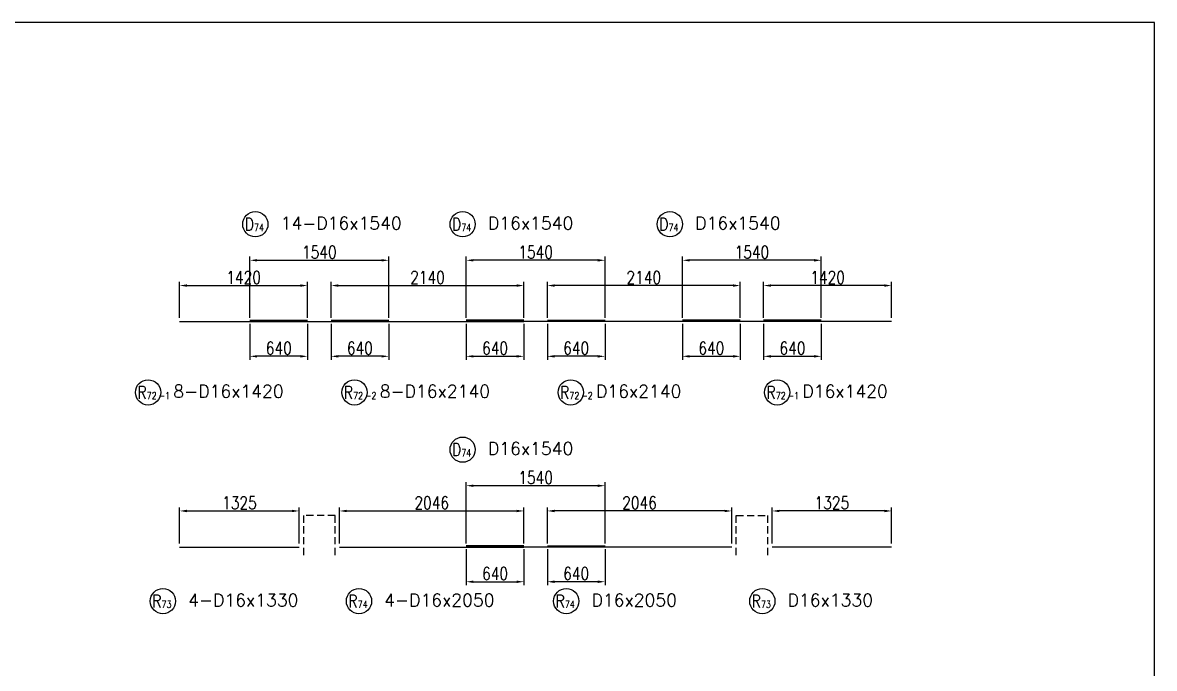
# Model space of a CAD drawing. Header units: millimetres. Extents: x -41433 to 131500, y -94900 to 39745.
# Drawn here: x 112558 to 125116, y 23547 to 30708 of the extents above; entities that cross this region are included whole.
import ezdxf
from ezdxf.enums import TextEntityAlignment as Align

# ---------------------------------------------------------------- set-up
doc = ezdxf.new("R2010")
doc.units = ezdxf.units.MM
doc.header["$LTSCALE"] = 160
doc.header["$MEASUREMENT"] = 0
doc.linetypes.add('DASHED', pattern=[0.75, 0.5, -0.25])
doc.layers.get('DEFPOINTS').update_dxf_attribs({"color": 53, "linetype": 'CONTINUOUS'})
for name, color, linetype in [('DIM', 6, 'CONTINUOUS'), ('DIM-L', 6, 'CONTINUOUS'), ('GAIKEI-KEIKAKU', 4, 'CONTINUOUS'), ('TEKKIN-L', 2, 'CONTINUOUS'), ('TEKKIN-R', 3, 'CONTINUOUS'), ('TEXT', 4, 'CONTINUOUS'), ('TEXT-文字', 4, 'CONTINUOUS')]:
    doc.layers.add(name, color=color, linetype=linetype)
doc.styles.add('DIM-TEXT', font='ROMANS', dxfattribs={"width": 0.8, "bigfont": 'EXTFONT'})
doc.styles.add('MSゴシック', font='')
doc.styles.add('romans', font='romans.shx', dxfattribs={"bigfont": 'extfont.shx'})
doc.styles.get('MSゴシック').set_extended_font_data('MS Gothic')
doc.dimstyles.new('DIM40', dxfattribs={"dimscale": 40, "dimtxt": 3.5, "dimasz": 2, "dimexe": 1, "dimexo": 1, "dimgap": 0.5, "dimtad": 1, "dimdec": 0, "dimzin": 9, "dimdsep": 46, "dimtxsty": 'DIM-TEXT', "dimcen": 0, "dimclrt": 4, "dimaunit": 1, "dimadec": 4, "dimazin": 0, "dimtfac": 1, "dimtdec": 0, "dimtix": 1, "dimtmove": 2, "dimatfit": 0, "dimfxl": 1, "dimlwd": -1, "dimlwe": -1, "dimarcsym": 0})

# ---------------------------------------------------------------- blocks, each defined once
blk = doc.blocks.new('*D283')
at = {"layer": 'DEFPOINTS', "color": 0, "ltscale": 0.8, "transparency": 16777216}
for p in [(118380, 27408), (119020, 27408), (118380, 27008)]:
    blk.add_point(p, dxfattribs=at)
at = {"layer": 'DIM', "color": 0, "ltscale": 0.8, "transparency": 16777216}
for p, q in [((118380, 27368), (118380, 26968)), ((119020, 27368), (119020, 26968)), ((118940, 27008), (118460, 27008))]:
    blk.add_line(p, q, dxfattribs=at)
for points in [[(118460, 27021), (118460, 26994), (118380, 27008)], [(118940, 27021), (118940, 26994), (119020, 27008)]]:
    blk.add_solid(points, dxfattribs=at)
at = {"layer": 'DIM', "color": 4, "ltscale": 0.8, "transparency": 16777216, "insert": (118700, 27098), "char_height": 140, "attachment_point": 5, "style": 'DIM-TEXT'}
blk.add_mtext('640', dxfattribs=at)
blk = doc.blocks.new('*D284')
at = {"layer": 'DEFPOINTS', "color": 0, "ltscale": 0.8, "transparency": 16777216}
for p in [(119880, 27408), (120520, 27408), (120520, 27008)]:
    blk.add_point(p, dxfattribs=at)
at = {"layer": 'DIM', "color": 0, "ltscale": 0.8, "transparency": 16777216}
for p, q in [((119880, 27368), (119880, 26968)), ((120520, 27368), (120520, 26968)), ((119960, 27008), (120440, 27008))]:
    blk.add_line(p, q, dxfattribs=at)
for points in [[(119960, 27021), (119960, 26994), (119880, 27008)], [(120440, 27021), (120440, 26994), (120520, 27008)]]:
    blk.add_solid(points, dxfattribs=at)
at = {"layer": 'DIM', "color": 4, "ltscale": 0.8, "transparency": 16777216, "insert": (120200, 27098), "char_height": 140, "attachment_point": 5, "style": 'DIM-TEXT'}
blk.add_mtext('640', dxfattribs=at)
blk = doc.blocks.new('*D285')
at = {"layer": 'DEFPOINTS', "color": 0, "ltscale": 0.8, "transparency": 16777216}
for p in [(120780, 27408), (121420, 27408), (121420, 27008)]:
    blk.add_point(p, dxfattribs=at)
at = {"layer": 'DIM', "color": 0, "ltscale": 0.8, "transparency": 16777216}
for p, q in [((120780, 27368), (120780, 26968)), ((121420, 27368), (121420, 26968)), ((120860, 27008), (121340, 27008))]:
    blk.add_line(p, q, dxfattribs=at)
for points in [[(120860, 27021), (120860, 26994), (120780, 27008)], [(121340, 27021), (121340, 26994), (121420, 27008)]]:
    blk.add_solid(points, dxfattribs=at)
at = {"layer": 'DIM', "color": 4, "ltscale": 0.8, "transparency": 16777216, "insert": (121100, 27098), "char_height": 140, "attachment_point": 5, "style": 'DIM-TEXT'}
blk.add_mtext('640', dxfattribs=at)
blk = doc.blocks.new('*D286')
at = {"layer": 'DEFPOINTS', "color": 0, "ltscale": 0.8, "transparency": 16777216}
for p in [(119880, 28073), (119880, 27393), (121420, 27393)]:
    blk.add_point(p, dxfattribs=at)
at = {"layer": 'DIM', "color": 0, "ltscale": 0.8, "transparency": 16777216}
for p, q in [((119880, 27433), (119880, 28113)), ((121340, 28073), (119960, 28073)), ((121420, 27433), (121420, 28113))]:
    blk.add_line(p, q, dxfattribs=at)
for points in [[(119960, 28086), (119960, 28059), (119880, 28073)], [(121340, 28086), (121340, 28059), (121420, 28073)]]:
    blk.add_solid(points, dxfattribs=at)
at = {"layer": 'DIM', "color": 4, "ltscale": 0.8, "transparency": 16777216, "insert": (120650, 28163), "char_height": 140, "attachment_point": 5, "style": 'DIM-TEXT'}
blk.add_mtext('1540', dxfattribs=at)
blk = doc.blocks.new('*D287')
at = {"layer": 'DEFPOINTS', "color": 0, "ltscale": 0.8, "transparency": 16777216}
for p in [(118380, 27793), (118380, 27393), (120520, 27393)]:
    blk.add_point(p, dxfattribs=at)
at = {"layer": 'DIM', "color": 0, "ltscale": 0.8, "transparency": 16777216}
for p, q in [((118380, 27433), (118380, 27833)), ((120440, 27793), (118460, 27793)), ((120520, 27433), (120520, 27833))]:
    blk.add_line(p, q, dxfattribs=at)
for points in [[(118460, 27806), (118460, 27779), (118380, 27793)], [(120440, 27806), (120440, 27779), (120520, 27793)]]:
    blk.add_solid(points, dxfattribs=at)
at = {"layer": 'DIM', "color": 4, "ltscale": 0.8, "transparency": 16777216, "insert": (119450, 27883), "char_height": 140, "attachment_point": 5, "style": 'DIM-TEXT'}
blk.add_mtext('2140', dxfattribs=at)
blk = doc.blocks.new('*D288')
at = {"layer": 'DEFPOINTS', "color": 0, "ltscale": 0.8, "transparency": 16777216}
for p in [(120780, 27793), (120780, 27393), (122200, 27393)]:
    blk.add_point(p, dxfattribs=at)
at = {"layer": 'DIM', "color": 0, "ltscale": 0.8, "transparency": 16777216}
for p, q in [((120780, 27433), (120780, 27833)), ((122120, 27793), (120860, 27793)), ((122200, 27433), (122200, 27833))]:
    blk.add_line(p, q, dxfattribs=at)
for points in [[(120860, 27806), (120860, 27779), (120780, 27793)], [(122120, 27806), (122120, 27779), (122200, 27793)]]:
    blk.add_solid(points, dxfattribs=at)
at = {"layer": 'DIM', "color": 4, "ltscale": 0.8, "transparency": 16777216, "insert": (121490, 27883), "char_height": 140, "attachment_point": 5, "style": 'DIM-TEXT'}
blk.add_mtext('1420', dxfattribs=at)
blk = doc.blocks.new('*D289')
at = {"layer": 'DEFPOINTS', "color": 0, "ltscale": 0.8, "transparency": 16777216}
for p in [(117480, 27408), (118120, 27408), (118120, 27008)]:
    blk.add_point(p, dxfattribs=at)
at = {"layer": 'DIM', "color": 0, "ltscale": 0.8, "transparency": 16777216}
for p, q in [((117480, 27368), (117480, 26968)), ((118120, 27368), (118120, 26968)), ((117560, 27008), (118040, 27008))]:
    blk.add_line(p, q, dxfattribs=at)
for points in [[(117560, 27021), (117560, 26994), (117480, 27008)], [(118040, 27021), (118040, 26994), (118120, 27008)]]:
    blk.add_solid(points, dxfattribs=at)
at = {"layer": 'DIM', "color": 4, "ltscale": 0.8, "transparency": 16777216, "insert": (117800, 27098), "char_height": 140, "attachment_point": 5, "style": 'DIM-TEXT'}
blk.add_mtext('640', dxfattribs=at)
blk = doc.blocks.new('*D290')
at = {"layer": 'DEFPOINTS', "color": 0, "ltscale": 0.8, "transparency": 16777216}
for p in [(117480, 28073), (117480, 27393), (119020, 27393)]:
    blk.add_point(p, dxfattribs=at)
at = {"layer": 'DIM', "color": 0, "ltscale": 0.8, "transparency": 16777216}
for p, q in [((117480, 27433), (117480, 28113)), ((118940, 28073), (117560, 28073)), ((119020, 27433), (119020, 28113))]:
    blk.add_line(p, q, dxfattribs=at)
for points in [[(117560, 28086), (117560, 28059), (117480, 28073)], [(118940, 28086), (118940, 28059), (119020, 28073)]]:
    blk.add_solid(points, dxfattribs=at)
at = {"layer": 'DIM', "color": 4, "ltscale": 0.8, "transparency": 16777216, "insert": (118250, 28163), "char_height": 140, "attachment_point": 5, "style": 'DIM-TEXT'}
blk.add_mtext('1540', dxfattribs=at)
blk = doc.blocks.new('*D291')
at = {"layer": 'DEFPOINTS', "color": 0, "ltscale": 0.8, "transparency": 16777216}
for p in [(115980, 27408), (116620, 27408), (115980, 27008)]:
    blk.add_point(p, dxfattribs=at)
at = {"layer": 'DIM', "color": 0, "ltscale": 0.8, "transparency": 16777216}
for p, q in [((115980, 27368), (115980, 26968)), ((116620, 27368), (116620, 26968)), ((116540, 27008), (116060, 27008))]:
    blk.add_line(p, q, dxfattribs=at)
for points in [[(116060, 27021), (116060, 26994), (115980, 27008)], [(116540, 27021), (116540, 26994), (116620, 27008)]]:
    blk.add_solid(points, dxfattribs=at)
at = {"layer": 'DIM', "color": 4, "ltscale": 0.8, "transparency": 16777216, "insert": (116300, 27098), "char_height": 140, "attachment_point": 5, "style": 'DIM-TEXT'}
blk.add_mtext('640', dxfattribs=at)
blk = doc.blocks.new('*D292')
at = {"layer": 'DEFPOINTS', "color": 0, "ltscale": 0.8, "transparency": 16777216}
for p in [(115080, 27408), (115720, 27408), (115080, 27008)]:
    blk.add_point(p, dxfattribs=at)
at = {"layer": 'DIM', "color": 0, "ltscale": 0.8, "transparency": 16777216}
for p, q in [((115080, 27368), (115080, 26968)), ((115720, 27368), (115720, 26968)), ((115640, 27008), (115160, 27008))]:
    blk.add_line(p, q, dxfattribs=at)
for points in [[(115160, 27021), (115160, 26994), (115080, 27008)], [(115640, 27021), (115640, 26994), (115720, 27008)]]:
    blk.add_solid(points, dxfattribs=at)
at = {"layer": 'DIM', "color": 4, "ltscale": 0.8, "transparency": 16777216, "insert": (115400, 27098), "char_height": 140, "attachment_point": 5, "style": 'DIM-TEXT'}
blk.add_mtext('640', dxfattribs=at)
blk = doc.blocks.new('*D293')
at = {"layer": 'DEFPOINTS', "color": 0, "ltscale": 0.8, "transparency": 16777216}
for p in [(116620, 28073), (115080, 27393), (116620, 27393)]:
    blk.add_point(p, dxfattribs=at)
at = {"layer": 'DIM', "color": 0, "ltscale": 0.8, "transparency": 16777216}
for p, q in [((115080, 27433), (115080, 28113)), ((115160, 28073), (116540, 28073)), ((116620, 27433), (116620, 28113))]:
    blk.add_line(p, q, dxfattribs=at)
for points in [[(115160, 28086), (115160, 28059), (115080, 28073)], [(116540, 28086), (116540, 28059), (116620, 28073)]]:
    blk.add_solid(points, dxfattribs=at)
at = {"layer": 'DIM', "color": 4, "ltscale": 0.8, "transparency": 16777216, "insert": (115850, 28163), "char_height": 140, "attachment_point": 5, "style": 'DIM-TEXT'}
blk.add_mtext('1540', dxfattribs=at)
blk = doc.blocks.new('*D294')
at = {"layer": 'DEFPOINTS', "color": 0, "ltscale": 0.8, "transparency": 16777216}
for p in [(118120, 27793), (115980, 27393), (118120, 27393)]:
    blk.add_point(p, dxfattribs=at)
at = {"layer": 'DIM', "color": 0, "ltscale": 0.8, "transparency": 16777216}
for p, q in [((115980, 27433), (115980, 27833)), ((116060, 27793), (118040, 27793)), ((118120, 27433), (118120, 27833))]:
    blk.add_line(p, q, dxfattribs=at)
for points in [[(116060, 27806), (116060, 27779), (115980, 27793)], [(118040, 27806), (118040, 27779), (118120, 27793)]]:
    blk.add_solid(points, dxfattribs=at)
at = {"layer": 'DIM', "color": 4, "ltscale": 0.8, "transparency": 16777216, "insert": (117050, 27883), "char_height": 140, "attachment_point": 5, "style": 'DIM-TEXT'}
blk.add_mtext('2140', dxfattribs=at)
blk = doc.blocks.new('*D295')
at = {"layer": 'DEFPOINTS', "color": 0, "ltscale": 0.8, "transparency": 16777216}
for p in [(115720, 27793), (114300, 27393), (115720, 27393)]:
    blk.add_point(p, dxfattribs=at)
at = {"layer": 'DIM', "color": 0, "ltscale": 0.8, "transparency": 16777216}
for p, q in [((114300, 27433), (114300, 27833)), ((114380, 27793), (115640, 27793)), ((115720, 27433), (115720, 27833))]:
    blk.add_line(p, q, dxfattribs=at)
for points in [[(114380, 27806), (114380, 27779), (114300, 27793)], [(115640, 27806), (115640, 27779), (115720, 27793)]]:
    blk.add_solid(points, dxfattribs=at)
at = {"layer": 'DIM', "color": 4, "ltscale": 0.8, "transparency": 16777216, "insert": (115010, 27883), "char_height": 140, "attachment_point": 5, "style": 'DIM-TEXT'}
blk.add_mtext('1420', dxfattribs=at)
blk = doc.blocks.new('加工図文字列（JR）')
at = {"layer": 'TEXT-文字', "color": 6}
blk.add_circle((0, 0), 3.5, dxfattribs=at)
at = {"layer": 'DEFPOINTS', "ltscale": 100, "style": 'MSゴシック'}
for tag, p in [('加工図_圧接鉄筋', (57.81, -4.14)), ('加工図_圧接個数', (62.62, -4.14)), ('加工図_加工形状', (68.3, -4.14)), ('加工図_施工分け2', (73.3, -4.14))]:
    blk.add_attdef(tag, text='', height=4, dxfattribs=at).set_placement(p, align=Align.BOTTOM_LEFT)
at = {"layer": 'TEXT-文字', "color": 4, "style": 'romans', "width": 0.8}
for tag, height, p in [('加工図_平均長', 3.5, (33.63, 3.03)), ('加工図_副記号', 2, (0.5, 0)), ('加工図_文字列', 3.5, (7, -2.5))]:
    blk.add_attdef(tag, text='', height=height, dxfattribs=at).set_placement(p, align=Align.BOTTOM_LEFT)
at = {"layer": 'TEXT-文字', "color": 4, "ltscale": 100, "style": 'romans', "width": 0.8}
blk.add_attdef('加工図_施工分け', text='', height=3.5, dxfattribs=at).set_placement((-5.5, 0), align=Align.MIDDLE_RIGHT)
at = {"layer": 'TEXT-文字', "color": 4, "style": 'romans', "width": 0.8}
blk.add_attdef('加工図_主記号', text='', height=3.5, dxfattribs=at).set_placement((-1.7, 0), align=Align.MIDDLE_CENTER)
for tag, p in [('加工図_番号', (1, -2.5)), ('加工図_枝番', (4.5, -2.5))]:
    blk.add_attdef(tag, text='', height=2, dxfattribs=at).set_placement(p, align=Align.BOTTOM_CENTER)
blk = doc.blocks.new('*D317')
at = {"layer": 'DEFPOINTS', "color": 0, "ltscale": 0.8, "transparency": 16777216}
for p in [(118120, 25293), (116074, 24893), (118120, 24893)]:
    blk.add_point(p, dxfattribs=at)
at = {"layer": 'DIM', "color": 0, "ltscale": 0.8, "transparency": 16777216}
for p, q in [((116074, 24933), (116074, 25333)), ((116154, 25293), (118040, 25293)), ((118120, 24933), (118120, 25333))]:
    blk.add_line(p, q, dxfattribs=at)
for points in [[(116154, 25306), (116154, 25279), (116074, 25293)], [(118040, 25306), (118040, 25279), (118120, 25293)]]:
    blk.add_solid(points, dxfattribs=at)
at = {"layer": 'DIM', "color": 4, "ltscale": 0.8, "transparency": 16777216, "insert": (117097, 25383), "char_height": 140, "attachment_point": 5, "style": 'DIM-TEXT'}
blk.add_mtext('2046', dxfattribs=at)
blk = doc.blocks.new('*D318')
at = {"layer": 'DEFPOINTS', "color": 0, "ltscale": 0.8, "transparency": 16777216}
for p in [(115625, 25293), (114300, 24893), (115625, 24893)]:
    blk.add_point(p, dxfattribs=at)
at = {"layer": 'DIM', "color": 0, "ltscale": 0.8, "transparency": 16777216}
for p, q in [((114300, 24933), (114300, 25333)), ((114380, 25293), (115545, 25293)), ((115625, 24933), (115625, 25333))]:
    blk.add_line(p, q, dxfattribs=at)
for points in [[(114380, 25306), (114380, 25279), (114300, 25293)], [(115545, 25306), (115545, 25279), (115625, 25293)]]:
    blk.add_solid(points, dxfattribs=at)
at = {"layer": 'DIM', "color": 4, "ltscale": 0.8, "transparency": 16777216, "insert": (114963, 25383), "char_height": 140, "attachment_point": 5, "style": 'DIM-TEXT'}
blk.add_mtext('1325', dxfattribs=at)
blk = doc.blocks.new('*D319')
at = {"layer": 'DEFPOINTS', "color": 0, "ltscale": 0.8, "transparency": 16777216}
for p in [(118380, 25293), (118380, 24893), (120426, 24893)]:
    blk.add_point(p, dxfattribs=at)
at = {"layer": 'DIM', "color": 0, "ltscale": 0.8, "transparency": 16777216}
for p, q in [((118380, 24933), (118380, 25333)), ((120346, 25293), (118460, 25293)), ((120426, 24933), (120426, 25333))]:
    blk.add_line(p, q, dxfattribs=at)
for points in [[(118460, 25306), (118460, 25279), (118380, 25293)], [(120346, 25306), (120346, 25279), (120426, 25293)]]:
    blk.add_solid(points, dxfattribs=at)
at = {"layer": 'DIM', "color": 4, "ltscale": 0.8, "transparency": 16777216, "insert": (119403, 25383), "char_height": 140, "attachment_point": 5, "style": 'DIM-TEXT'}
blk.add_mtext('2046', dxfattribs=at)
blk = doc.blocks.new('*D320')
at = {"layer": 'DEFPOINTS', "color": 0, "ltscale": 0.8, "transparency": 16777216}
for p in [(120875, 25293), (120875, 24893), (122200, 24893)]:
    blk.add_point(p, dxfattribs=at)
at = {"layer": 'DIM', "color": 0, "ltscale": 0.8, "transparency": 16777216}
for p, q in [((120875, 24933), (120875, 25333)), ((122120, 25293), (120955, 25293)), ((122200, 24933), (122200, 25333))]:
    blk.add_line(p, q, dxfattribs=at)
for points in [[(120955, 25306), (120955, 25279), (120875, 25293)], [(122120, 25306), (122120, 25279), (122200, 25293)]]:
    blk.add_solid(points, dxfattribs=at)
at = {"layer": 'DIM', "color": 4, "ltscale": 0.8, "transparency": 16777216, "insert": (121537, 25383), "char_height": 140, "attachment_point": 5, "style": 'DIM-TEXT'}
blk.add_mtext('1325', dxfattribs=at)
blk = doc.blocks.new('*D489')
at = {"layer": 'DEFPOINTS', "color": 0, "ltscale": 0.8, "transparency": 16777216}
for p in [(118380, 24908), (119020, 24908), (118380, 24508)]:
    blk.add_point(p, dxfattribs=at)
at = {"layer": 'DIM', "color": 0, "ltscale": 0.8, "transparency": 16777216}
for p, q in [((118380, 24868), (118380, 24468)), ((119020, 24868), (119020, 24468)), ((118940, 24508), (118460, 24508))]:
    blk.add_line(p, q, dxfattribs=at)
for points in [[(118460, 24521), (118460, 24494), (118380, 24508)], [(118940, 24521), (118940, 24494), (119020, 24508)]]:
    blk.add_solid(points, dxfattribs=at)
at = {"layer": 'DIM', "color": 4, "ltscale": 0.8, "transparency": 16777216, "insert": (118700, 24598), "char_height": 140, "attachment_point": 5, "style": 'DIM-TEXT'}
blk.add_mtext('640', dxfattribs=at)
blk = doc.blocks.new('*D490')
at = {"layer": 'DEFPOINTS', "color": 0, "ltscale": 0.8, "transparency": 16777216}
for p in [(117480, 24908), (118120, 24908), (118120, 24508)]:
    blk.add_point(p, dxfattribs=at)
at = {"layer": 'DIM', "color": 0, "ltscale": 0.8, "transparency": 16777216}
for p, q in [((117480, 24868), (117480, 24468)), ((118120, 24868), (118120, 24468)), ((117560, 24508), (118040, 24508))]:
    blk.add_line(p, q, dxfattribs=at)
for points in [[(117560, 24521), (117560, 24494), (117480, 24508)], [(118040, 24521), (118040, 24494), (118120, 24508)]]:
    blk.add_solid(points, dxfattribs=at)
at = {"layer": 'DIM', "color": 4, "ltscale": 0.8, "transparency": 16777216, "insert": (117800, 24598), "char_height": 140, "attachment_point": 5, "style": 'DIM-TEXT'}
blk.add_mtext('640', dxfattribs=at)
blk = doc.blocks.new('*D491')
at = {"layer": 'DEFPOINTS', "color": 0, "ltscale": 0.8, "transparency": 16777216}
for p in [(117480, 25573), (117480, 24893), (119020, 24893)]:
    blk.add_point(p, dxfattribs=at)
at = {"layer": 'DIM', "color": 0, "ltscale": 0.8, "transparency": 16777216}
for p, q in [((117480, 24933), (117480, 25613)), ((118940, 25573), (117560, 25573)), ((119020, 24933), (119020, 25613))]:
    blk.add_line(p, q, dxfattribs=at)
for points in [[(117560, 25586), (117560, 25559), (117480, 25573)], [(118940, 25586), (118940, 25559), (119020, 25573)]]:
    blk.add_solid(points, dxfattribs=at)
at = {"layer": 'DIM', "color": 4, "ltscale": 0.8, "transparency": 16777216, "insert": (118250, 25663), "char_height": 140, "attachment_point": 5, "style": 'DIM-TEXT'}
blk.add_mtext('1540', dxfattribs=at)

msp = doc.modelspace()

# ---------------------------------------------------------------- linework, layer by layer
at = {"layer": 'DEFPOINTS', "flags": 128}
msp.add_lwpolyline([(100000, 16250), (125115.53, 16250), (125115.53, 30708.35), (100000, 30708.35)], close=True, dxfattribs=at)
at = {"layer": 'GAIKEI-KEIKAKU', "linetype": 'DASHED'}
for points in [[(116024.5, 24802.8), (116024.5, 25242.8), (115675.5, 25242.8), (115675.5, 24802.8)], [(120475.5, 24802.8), (120475.5, 25242.8), (120824.5, 25242.8), (120824.5, 24802.8)]]:
    msp.add_lwpolyline(points, dxfattribs=at)
at = {"layer": 'TEKKIN-L', "ltscale": 0.8}
for p, q in [((114300, 27392.8), (115720, 27392.8)), ((115080, 27392.8), (116620, 27392.8)), ((115980, 27392.8), (118120, 27392.8)), ((119020, 27392.8), (117480, 27392.8)), ((120520, 27392.8), (118380, 27392.8)), ((121420, 27392.8), (119880, 27392.8)), ((122200, 27392.8), (120780, 27392.8)), ((114300, 24892.8), (115625.5, 24892.8)), ((116074.5, 24892.8), (118120, 24892.8)), ((119020, 24892.8), (117480, 24892.8)), ((120425.5, 24892.8), (118380, 24892.8)), ((122200, 24892.8), (120874.5, 24892.8))]:
    msp.add_line(p, q, dxfattribs=at)
at = {"layer": 'TEKKIN-R', "ltscale": 0.8}
for p, q in [((115080, 27407.8), (115720, 27407.8)), ((115980, 27407.8), (116620, 27407.8)), ((118120, 27407.8), (117480, 27407.8)), ((118380, 27407.8), (119020, 27407.8)), ((120520, 27407.8), (119880, 27407.8)), ((121420, 27407.8), (120780, 27407.8)), ((118120, 24907.8), (117480, 24907.8)), ((118380, 24907.8), (119020, 24907.8))]:
    msp.add_line(p, q, dxfattribs=at)

# ---------------------------------------------------------------- block references
at = {"layer": 'DIM-L', "ltscale": 0.8}
ref = msp.add_blockref('加工図文字列（JR）', (115140, 28472.8), dxfattribs=dict(at, xscale=40, yscale=40, zscale=40))
ref.add_attrib('加工図_主記号', 'D', dxfattribs={"layer": 'TEXT', "height": 140, "style": 'romans', "width": 0.8}).set_placement((115072, 28472.8), align=Align.MIDDLE_CENTER)
ref.add_attrib('加工図_番号', '74', dxfattribs={"layer": 'TEXT', "height": 80, "style": 'romans', "width": 0.8}).set_placement((115180, 28372.8), align=Align.BOTTOM_CENTER)
ref.add_attrib('加工図_文字列', '14-D16x1540', dxfattribs={"layer": 'TEXT', "height": 140, "style": 'romans'}).set_placement((115420, 28372.8), align=Align.BOTTOM_LEFT)
ref = msp.add_blockref('加工図文字列（JR）', (117440, 28472.8), dxfattribs=dict(at, xscale=40, yscale=40, zscale=40))
ref.add_attrib('加工図_主記号', 'D', dxfattribs={"layer": 'TEXT', "height": 140, "style": 'romans', "width": 0.8}).set_placement((117372, 28472.8), align=Align.MIDDLE_CENTER)
ref.add_attrib('加工図_番号', '74', dxfattribs={"layer": 'TEXT', "height": 80, "style": 'romans', "width": 0.8}).set_placement((117480, 28372.8), align=Align.BOTTOM_CENTER)
ref.add_attrib('加工図_文字列', 'D16x1540', dxfattribs={"layer": 'TEXT', "height": 140, "style": 'romans'}).set_placement((117720, 28372.8), align=Align.BOTTOM_LEFT)
ref = msp.add_blockref('加工図文字列（JR）', (119740, 28472.8), dxfattribs=dict(at, xscale=40, yscale=40, zscale=40))
ref.add_attrib('加工図_主記号', 'D', dxfattribs={"layer": 'TEXT', "height": 140, "style": 'romans', "width": 0.8}).set_placement((119672, 28472.8), align=Align.MIDDLE_CENTER)
ref.add_attrib('加工図_番号', '74', dxfattribs={"layer": 'TEXT', "height": 80, "style": 'romans', "width": 0.8}).set_placement((119780, 28372.8), align=Align.BOTTOM_CENTER)
ref.add_attrib('加工図_文字列', 'D16x1540', dxfattribs={"layer": 'TEXT', "height": 140, "style": 'romans'}).set_placement((120020, 28372.8), align=Align.BOTTOM_LEFT)
ref = msp.add_blockref('加工図文字列（JR）', (113950, 26607.8), dxfattribs=dict(at, xscale=40, yscale=40, zscale=40))
ref.add_attrib('加工図_主記号', 'R', dxfattribs={"layer": 'TEXT', "height": 140, "style": 'romans', "width": 0.8}).set_placement((113882, 26607.8), align=Align.MIDDLE_CENTER)
ref.add_attrib('加工図_番号', '72', dxfattribs={"layer": 'TEXT', "height": 80, "style": 'romans', "width": 0.8}).set_placement((113990, 26507.8), align=Align.BOTTOM_CENTER)
ref.add_attrib('加工図_枝番', '-1', dxfattribs={"layer": 'TEXT', "height": 80, "style": 'romans', "width": 0.8}).set_placement((114130, 26507.8), align=Align.BOTTOM_CENTER)
ref.add_attrib('加工図_文字列', '8-D16x1420', dxfattribs={"layer": 'TEXT', "height": 140, "style": 'romans'}).set_placement((114230, 26507.8), align=Align.BOTTOM_LEFT)
ref = msp.add_blockref('加工図文字列（JR）', (116240, 26607.8), dxfattribs=dict(at, xscale=40, yscale=40, zscale=40))
ref.add_attrib('加工図_主記号', 'R', dxfattribs={"layer": 'TEXT', "height": 140, "style": 'romans', "width": 0.8}).set_placement((116172, 26607.8), align=Align.MIDDLE_CENTER)
ref.add_attrib('加工図_番号', '72', dxfattribs={"layer": 'TEXT', "height": 80, "style": 'romans', "width": 0.8}).set_placement((116280, 26507.8), align=Align.BOTTOM_CENTER)
ref.add_attrib('加工図_枝番', '-2', dxfattribs={"layer": 'TEXT', "height": 80, "style": 'romans', "width": 0.8}).set_placement((116420, 26507.8), align=Align.BOTTOM_CENTER)
ref.add_attrib('加工図_文字列', '8-D16x2140', dxfattribs={"layer": 'TEXT', "height": 140, "style": 'romans'}).set_placement((116520, 26507.8), align=Align.BOTTOM_LEFT)
ref = msp.add_blockref('加工図文字列（JR）', (118640, 26607.8), dxfattribs=dict(at, xscale=40, yscale=40, zscale=40))
ref.add_attrib('加工図_主記号', 'R', dxfattribs={"layer": 'TEXT', "height": 140, "style": 'romans', "width": 0.8}).set_placement((118572, 26607.8), align=Align.MIDDLE_CENTER)
ref.add_attrib('加工図_番号', '72', dxfattribs={"layer": 'TEXT', "height": 80, "style": 'romans', "width": 0.8}).set_placement((118680, 26507.8), align=Align.BOTTOM_CENTER)
ref.add_attrib('加工図_枝番', '-2', dxfattribs={"layer": 'TEXT', "height": 80, "style": 'romans', "width": 0.8}).set_placement((118820, 26507.8), align=Align.BOTTOM_CENTER)
ref.add_attrib('加工図_文字列', 'D16x2140', dxfattribs={"layer": 'TEXT', "height": 140, "style": 'romans'}).set_placement((118920, 26507.8), align=Align.BOTTOM_LEFT)
ref = msp.add_blockref('加工図文字列（JR）', (120930, 26607.8), dxfattribs=dict(at, xscale=40, yscale=40, zscale=40))
ref.add_attrib('加工図_主記号', 'R', dxfattribs={"layer": 'TEXT', "height": 140, "style": 'romans', "width": 0.8}).set_placement((120862, 26607.8), align=Align.MIDDLE_CENTER)
ref.add_attrib('加工図_番号', '72', dxfattribs={"layer": 'TEXT', "height": 80, "style": 'romans', "width": 0.8}).set_placement((120970, 26507.8), align=Align.BOTTOM_CENTER)
ref.add_attrib('加工図_枝番', '-1', dxfattribs={"layer": 'TEXT', "height": 80, "style": 'romans', "width": 0.8}).set_placement((121110, 26507.8), align=Align.BOTTOM_CENTER)
ref.add_attrib('加工図_文字列', 'D16x1420', dxfattribs={"layer": 'TEXT', "height": 140, "style": 'romans'}).set_placement((121210, 26507.8), align=Align.BOTTOM_LEFT)
ref = msp.add_blockref('加工図文字列（JR）', (117440, 25972.8), dxfattribs=dict(at, xscale=40, yscale=40, zscale=40))
ref.add_attrib('加工図_主記号', 'D', dxfattribs={"layer": 'TEXT', "height": 140, "style": 'romans', "width": 0.8}).set_placement((117372, 25972.8), align=Align.MIDDLE_CENTER)
ref.add_attrib('加工図_番号', '74', dxfattribs={"layer": 'TEXT', "height": 80, "style": 'romans', "width": 0.8}).set_placement((117480, 25872.8), align=Align.BOTTOM_CENTER)
ref.add_attrib('加工図_文字列', 'D16x1540', dxfattribs={"layer": 'TEXT', "height": 140, "style": 'romans'}).set_placement((117720, 25872.8), align=Align.BOTTOM_LEFT)
ref = msp.add_blockref('加工図文字列（JR）', (114114.5, 24292.8), dxfattribs=dict(at, xscale=40, yscale=40, zscale=40))
ref.add_attrib('加工図_主記号', 'R', dxfattribs={"layer": 'TEXT', "height": 140, "style": 'romans', "width": 0.8}).set_placement((114046.5, 24292.8), align=Align.MIDDLE_CENTER)
ref.add_attrib('加工図_番号', '73', dxfattribs={"layer": 'TEXT', "height": 80, "style": 'romans', "width": 0.8}).set_placement((114154.5, 24192.8), align=Align.BOTTOM_CENTER)
ref.add_attrib('加工図_文字列', '4-D16x1330', dxfattribs={"layer": 'TEXT', "height": 140, "style": 'romans'}).set_placement((114394.5, 24192.8), align=Align.BOTTOM_LEFT)
ref = msp.add_blockref('加工図文字列（JR）', (116290, 24292.8), dxfattribs=dict(at, xscale=40, yscale=40, zscale=40))
ref.add_attrib('加工図_主記号', 'R', dxfattribs={"layer": 'TEXT', "height": 140, "style": 'romans', "width": 0.8}).set_placement((116222, 24292.8), align=Align.MIDDLE_CENTER)
ref.add_attrib('加工図_番号', '74', dxfattribs={"layer": 'TEXT', "height": 80, "style": 'romans', "width": 0.8}).set_placement((116330, 24192.8), align=Align.BOTTOM_CENTER)
ref.add_attrib('加工図_文字列', '4-D16x2050', dxfattribs={"layer": 'TEXT', "height": 140, "style": 'romans'}).set_placement((116570, 24192.8), align=Align.BOTTOM_LEFT)
ref = msp.add_blockref('加工図文字列（JR）', (118590, 24292.8), dxfattribs=dict(at, xscale=40, yscale=40, zscale=40))
ref.add_attrib('加工図_主記号', 'R', dxfattribs={"layer": 'TEXT', "height": 140, "style": 'romans', "width": 0.8}).set_placement((118522, 24292.8), align=Align.MIDDLE_CENTER)
ref.add_attrib('加工図_番号', '74', dxfattribs={"layer": 'TEXT', "height": 80, "style": 'romans', "width": 0.8}).set_placement((118630, 24192.8), align=Align.BOTTOM_CENTER)
ref.add_attrib('加工図_文字列', 'D16x2050', dxfattribs={"layer": 'TEXT', "height": 140, "style": 'romans'}).set_placement((118870, 24192.8), align=Align.BOTTOM_LEFT)
ref = msp.add_blockref('加工図文字列（JR）', (120765.5, 24292.8), dxfattribs=dict(at, xscale=40, yscale=40, zscale=40))
ref.add_attrib('加工図_主記号', 'R', dxfattribs={"layer": 'TEXT', "height": 140, "style": 'romans', "width": 0.8}).set_placement((120697.5, 24292.8), align=Align.MIDDLE_CENTER)
ref.add_attrib('加工図_番号', '73', dxfattribs={"layer": 'TEXT', "height": 80, "style": 'romans', "width": 0.8}).set_placement((120805.5, 24192.8), align=Align.BOTTOM_CENTER)
ref.add_attrib('加工図_文字列', 'D16x1330', dxfattribs={"layer": 'TEXT', "height": 140, "style": 'romans'}).set_placement((121045.5, 24192.8), align=Align.BOTTOM_LEFT)

# ---------------------------------------------------------------- dimensions: what is measured, and where the dimension line sits
at = {"layer": 'DIM', "ltscale": 0.8}
for p1, p2, distance, picture, middle in [((115080, 27392.8), (116620, 27392.8), 680, '*D293', (115850, 28162.8)), ((119020, 27392.8), (117480, 27392.8), -680, '*D290', (118250, 28162.8)), ((121420, 27392.8), (119880, 27392.8), -680, '*D286', (120650, 28162.8)), ((114300, 27392.8), (115720, 27392.8), 400, '*D295', (115010, 27882.8)), ((115980, 27392.8), (118120, 27392.8), 400, '*D294', (117050, 27882.8)), ((120520, 27392.8), (118380, 27392.8), -400, '*D287', (119450, 27882.8)), ((122200, 27392.8), (120780, 27392.8), -400, '*D288', (121490, 27882.8)), ((115720, 27407.8), (115080, 27407.8), 400, '*D292', (115400, 27097.8)), ((116620, 27407.8), (115980, 27407.8), 400, '*D291', (116300, 27097.8)), ((117480, 27407.8), (118120, 27407.8), -400, '*D289', (117800, 27097.8)), ((119020, 27407.8), (118380, 27407.8), 400, '*D283', (118700, 27097.8)), ((119880, 27407.8), (120520, 27407.8), -400, '*D284', (120200, 27097.8)), ((120780, 27407.8), (121420, 27407.8), -400, '*D285', (121100, 27097.8)), ((119020, 24892.8), (117480, 24892.8), -680, '*D491', (118250, 25662.8)), ((114300, 24892.80067311), (115625.5, 24892.80067311), 400, '*D318', (114962.75, 25382.80067311)), ((116074.5, 24892.80067311), (118120, 24892.80067311), 400, '*D317', (117097.25, 25382.80067311)), ((120425.5, 24892.80067311), (118380, 24892.80067311), -400, '*D319', (119402.75, 25382.80067311)), ((122200, 24892.80067311), (120874.5, 24892.80067311), -400, '*D320', (121537.25, 25382.80067311)), ((117480, 24907.8), (118120, 24907.8), -400, '*D490', (117800, 24597.8)), ((119020, 24907.8), (118380, 24907.8), 400, '*D489', (118700, 24597.8))]:
    dim = msp.add_aligned_dim(p1=p1, p2=p2, distance=distance, dimstyle='DIM40', dxfattribs=at)
    dim.commit()
    dim.dimension.update_dxf_attribs({"geometry": picture, "text_midpoint": middle})

doc.saveas('drawing.dxf')
